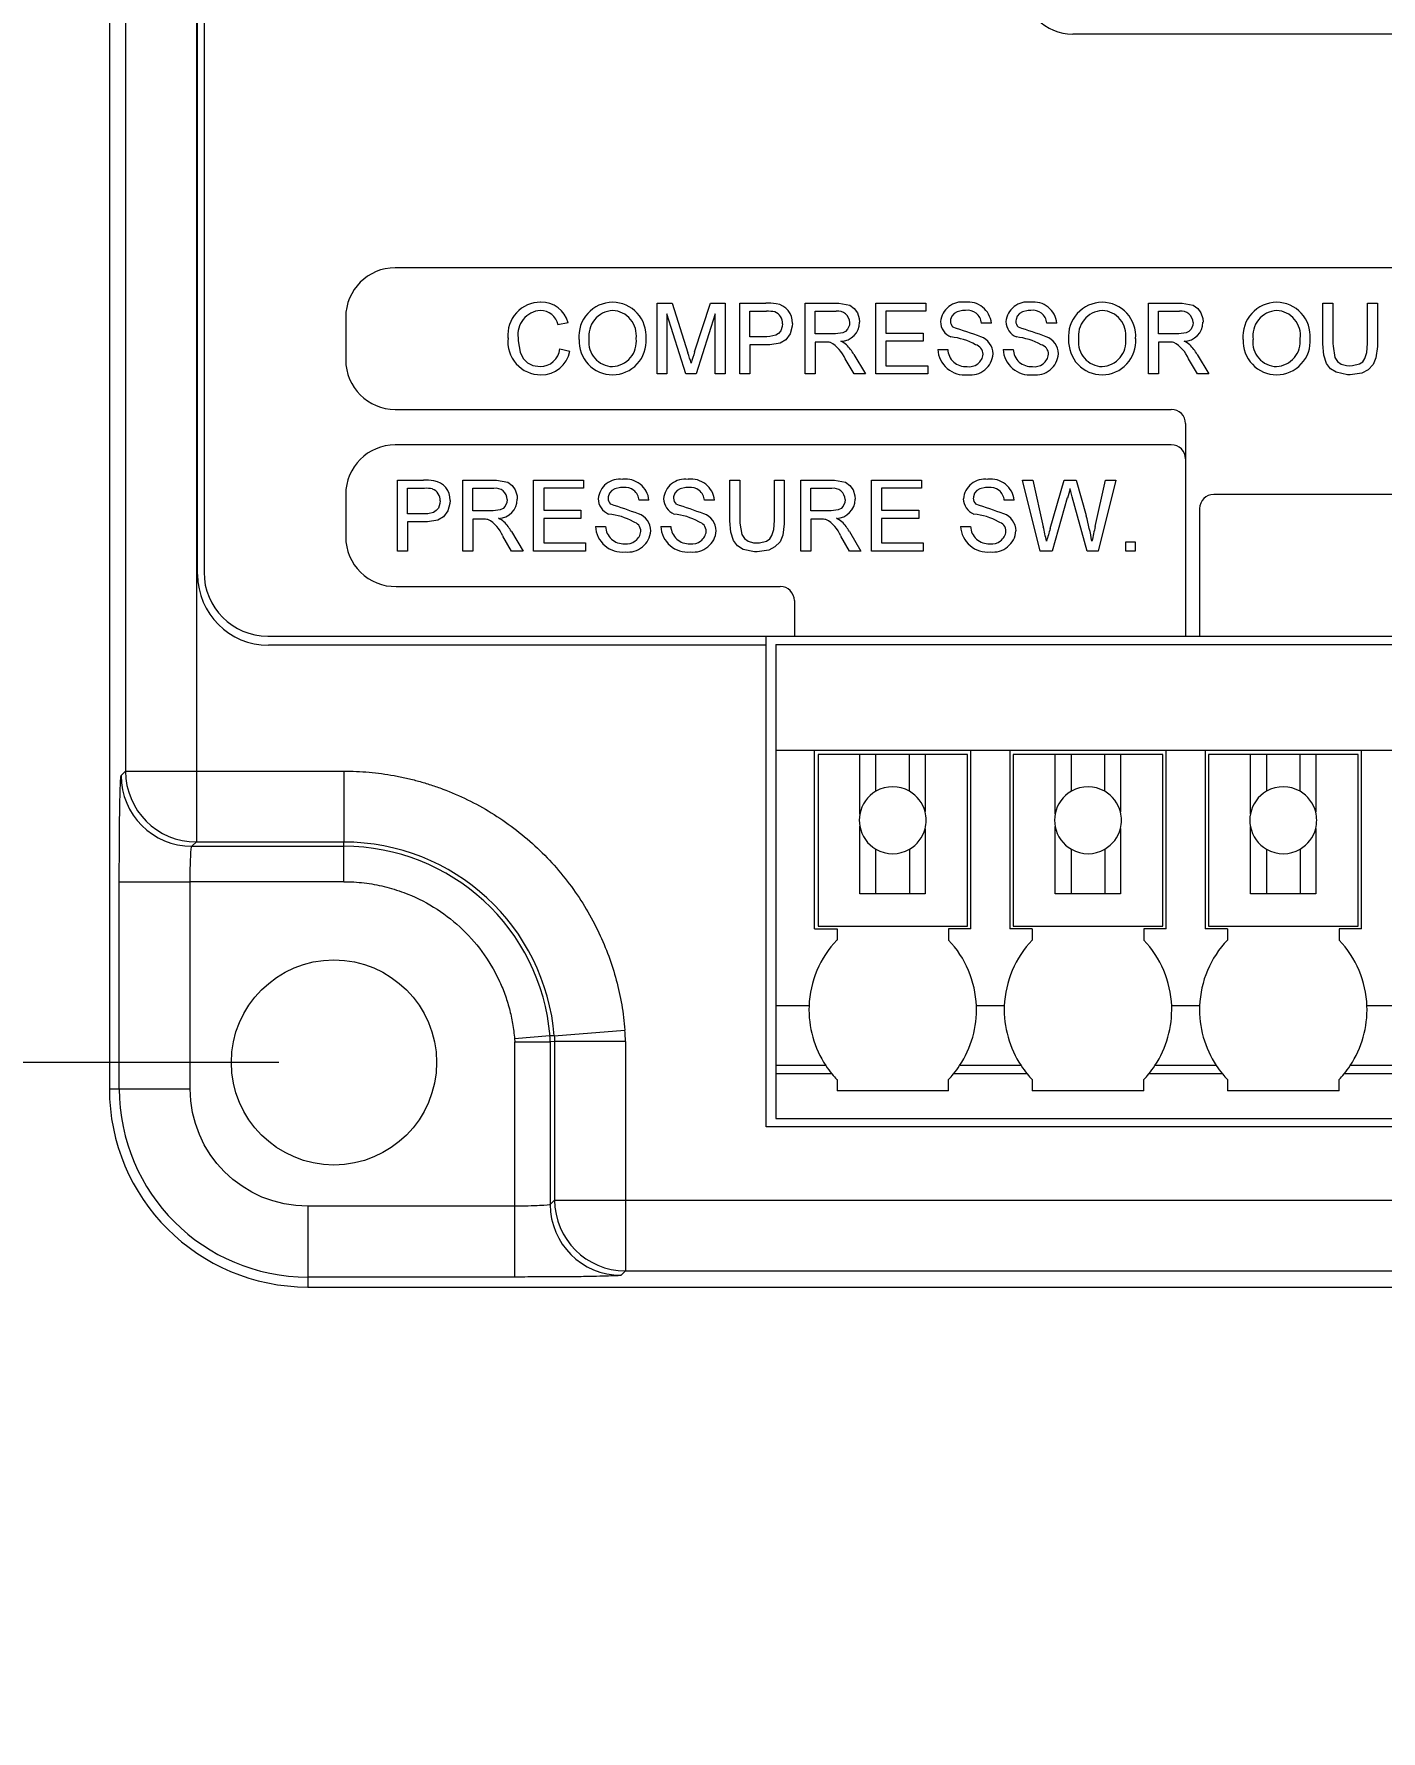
# Model space of a CAD drawing. Header units: inches. Extents: x 0.3 to 10.6, y 0.4 to 8.2.
# Drawn here: x 2.243 to 3.193, y 4.367 to 5.565 of the extents above; entities that cross this region are included whole.
import ezdxf

# ---------------------------------------------------------------- set-up
doc = ezdxf.new("R2010")
doc.units = ezdxf.units.IN
doc.header["$MEASUREMENT"] = 0
doc.layers.add('FORMAT', color=7, linetype='Continuous', lineweight=0)
doc.styles.add('SLDTEXTSTYLE0', font='TXT', dxfattribs={"width": 0.75})
doc.dimstyles.new('SLDDIMSTYLE1', dxfattribs={"dimtxt": 0.25, "dimasz": 0.236, "dimexe": 0, "dimexo": 0.0625, "dimgap": 0.0625, "dimtad": 1, "dimtoh": 1, "dimdec": 3, "dimzin": 12, "dimdsep": 46, "dimtxsty": 'SLDTEXTSTYLE0', "dimblk1": 'CLOSED', "dimblk2": 'CLOSED', "dimsah": 1, "dimcen": 0.09, "dimadec": 0, "dimazin": 0, "dimtfac": 1, "dimtofl": 0, "dimtmove": 0, "dimatfit": 3, "dimldrblk": 'CLOSED', "dimfxl": 0, "dimtolj": 1, "dimtzin": 12, "dimarcsym": 0})

# ---------------------------------------------------------------- blocks, each defined once
blk = doc.blocks.new('_Closed')
at = {"color": 0, "linetype": 'ByBlock', "lineweight": -2}
for p, q in [((-1, 0.166667), (0, 0)), ((-1, 0.166667), (-1, -0.166667)), ((0, 0), (-1, -0.166667)), ((0, 0), (-1, 0))]:
    blk.add_line(p, q, dxfattribs=at)
blk = doc.blocks.new('*D6')
at = {"layer": 'FORMAT'}
for p, q in [((1.6661, 6.7621), (1.6661, 7.2341)), ((2.4155, 6.7621), (1.6271, 6.7621)), ((1.6661, 6.7621), (1.6661, 4.8391)), ((2.4155, 4.8391), (1.6271, 4.8391)), ((1.6661, 4.8391), (1.6661, 4.3671))]:
    blk.add_line(p, q, dxfattribs=at)
for centre, start, end in [((1.4677, 6.1231), 63.4349, 116.5651), ((1.4677, 5.9605), 243.4349, 296.5651)]:
    blk.add_arc(centre, 0.4437, start, end, dxfattribs=at)
at = {"layer": 'FORMAT', "xscale": 0.236, "yscale": 0.236}
for p, rotation in [((1.6661, 6.7621, 1.1878), 270.0000000000004), ((1.6661, 4.8391, 1.1878), 90.0000000000004)]:
    blk.add_blockref('_Closed', p, dxfattribs=dict(at, rotation=rotation))
at = {"layer": 'FORMAT', "insert": (1.3468, 5.6262), "char_height": 0.25, "attachment_point": 1, "rotation": 90, "style": 'SLDTEXTSTYLE0'}
blk.add_mtext('1.923', dxfattribs=at)

msp = doc.modelspace()

# ---------------------------------------------------------------- linework, layer by layer
at = {"color": 7, "linetype": 'Continuous', "lineweight": 15}
for p, q in [((2.296, 6.7806), (2.296, 4.8206)), ((2.3074, 6.5568), (2.3074, 5.0448)), ((2.3574, 6.5568), (2.3574, 5.0448)), ((2.3583, 5.1836), (2.3583, 5.8626)), ((2.3628, 5.8641), (2.3628, 5.1851)), ((3.5058, 5.5651), (2.9758, 5.5651)), ((3.3309, 5.4001), (2.4978, 5.4001)), ((2.6825, 5.3251), (2.6825, 5.3751)), ((2.6825, 5.3751), (2.6931, 5.3751)), ((2.7028, 5.3251), (2.6895, 5.3675)), ((2.6895, 5.3675), (2.6895, 5.3251)), ((2.6931, 5.3751), (2.7043, 5.3401)), ((2.709, 5.3407), (2.7201, 5.3751)), ((2.7235, 5.3675), (2.7102, 5.3251)), ((2.7201, 5.3751), (2.7306, 5.3751)), ((2.7235, 5.3251), (2.7235, 5.3675)), ((2.7306, 5.3751), (2.7306, 5.3251)), ((2.7408, 5.3251), (2.7408, 5.3751)), ((2.7408, 5.3751), (2.7592, 5.3751)), ((2.7479, 5.3694), (2.7598, 5.3694)), ((2.7479, 5.3514), (2.7479, 5.3694)), ((2.787, 5.3251), (2.787, 5.3751)), ((2.787, 5.3751), (2.8087, 5.3751)), ((2.794, 5.3694), (2.8089, 5.3694)), ((2.794, 5.3534), (2.794, 5.3694)), ((2.837, 5.3251), (2.837, 5.3751)), ((2.837, 5.3751), (2.8722, 5.3751)), ((2.8722, 5.3694), (2.844, 5.3694)), ((2.844, 5.3694), (2.844, 5.354)), ((2.8722, 5.3751), (2.8722, 5.3694)), ((3.0293, 5.3251), (3.0293, 5.3751)), ((3.0293, 5.3751), (3.051, 5.3751)), ((3.0363, 5.3694), (3.0512, 5.3694)), ((3.0363, 5.3534), (3.0363, 5.3694)), ((3.1524, 5.3464), (3.1524, 5.3751)), ((3.1524, 5.3751), (3.1594, 5.3751)), ((3.1594, 5.3751), (3.1594, 5.3467)), ((3.1838, 5.3467), (3.1838, 5.3751)), ((3.1838, 5.3751), (3.1908, 5.3751)), ((3.1908, 5.3751), (3.1908, 5.3464)), ((2.4628, 5.3651), (2.4628, 5.3351)), ((2.6197, 5.3613), (2.6126, 5.3597)), ((2.9184, 5.361), (2.9113, 5.361)), ((2.9645, 5.361), (2.9575, 5.361)), ((2.7599, 5.3514), (2.7479, 5.3514)), ((2.7601, 5.3457), (2.7479, 5.3457)), ((2.7479, 5.3457), (2.7479, 5.3251)), ((2.8074, 5.3534), (2.794, 5.3534)), ((2.8013, 5.3476), (2.794, 5.3476)), ((2.794, 5.3476), (2.794, 5.3251)), ((2.844, 5.354), (2.8703, 5.354)), ((2.8703, 5.3482), (2.844, 5.3482)), ((2.844, 5.3482), (2.844, 5.3309)), ((2.8703, 5.354), (2.8703, 5.3482)), ((3.0497, 5.3534), (3.0363, 5.3534)), ((3.0363, 5.3476), (3.0363, 5.3251)), ((3.0436, 5.3476), (3.0363, 5.3476)), ((2.6139, 5.3428), (2.621, 5.3412)), ((2.8215, 5.3251), (2.8152, 5.3357)), ((2.8213, 5.3389), (2.8295, 5.3251)), ((2.8806, 5.3425), (2.8876, 5.3425)), ((2.9267, 5.3425), (2.9338, 5.3425)), ((3.0638, 5.3251), (3.0575, 5.3357)), ((3.0636, 5.3389), (3.0719, 5.3251)), ((2.6895, 5.3251), (2.6825, 5.3251)), ((2.7102, 5.3251), (2.7028, 5.3251)), ((2.7306, 5.3251), (2.7235, 5.3251)), ((2.7479, 5.3251), (2.7408, 5.3251)), ((2.794, 5.3251), (2.787, 5.3251)), ((2.8295, 5.3251), (2.8215, 5.3251)), ((2.8735, 5.3251), (2.837, 5.3251)), ((2.844, 5.3309), (2.8735, 5.3309)), ((2.8735, 5.3309), (2.8735, 5.3251)), ((3.0363, 5.3251), (3.0293, 5.3251)), ((3.0719, 5.3251), (3.0638, 5.3251)), ((2.4978, 5.3001), (3.0454, 5.3001)), ((3.0554, 5.2901), (3.0554, 5.1401)), ((3.0454, 5.2751), (2.4978, 5.2751)), ((2.4993, 5.2001), (2.4993, 5.2501)), ((2.4993, 5.2501), (2.5176, 5.2501)), ((2.5454, 5.2001), (2.5454, 5.2501)), ((2.5454, 5.2501), (2.5671, 5.2501)), ((2.5954, 5.2001), (2.5954, 5.2501)), ((2.5954, 5.2501), (2.6307, 5.2501)), ((2.6307, 5.2501), (2.6307, 5.2444)), ((2.7339, 5.2214), (2.7339, 5.2501)), ((2.7339, 5.2501), (2.7409, 5.2501)), ((2.7409, 5.2501), (2.7409, 5.2217)), ((2.7653, 5.2217), (2.7653, 5.2501)), ((2.7653, 5.2501), (2.7723, 5.2501)), ((2.7723, 5.2501), (2.7723, 5.2214)), ((2.7839, 5.2001), (2.7839, 5.2501)), ((2.7839, 5.2501), (2.8056, 5.2501)), ((2.8339, 5.2001), (2.8339, 5.2501)), ((2.8339, 5.2501), (2.8691, 5.2501)), ((2.8691, 5.2501), (2.8691, 5.2444)), ((2.9529, 5.2001), (2.9403, 5.2501)), ((2.9403, 5.2501), (2.9476, 5.2501)), ((2.9476, 5.2501), (2.955, 5.2173)), ((2.9598, 5.216), (2.9697, 5.2501)), ((2.9697, 5.2501), (2.9782, 5.2501)), ((2.9782, 5.2501), (2.9853, 5.2251)), ((2.9916, 5.2175), (2.999, 5.2501)), ((3.0063, 5.2501), (2.9937, 5.2001)), ((2.999, 5.2501), (3.0063, 5.2501)), ((2.4628, 5.2401), (2.4628, 5.2101)), ((2.5063, 5.2444), (2.5182, 5.2444)), ((2.5063, 5.2264), (2.5063, 5.2444)), ((2.5525, 5.2444), (2.5674, 5.2444)), ((2.5525, 5.2284), (2.5525, 5.2444)), ((2.6025, 5.2444), (2.6025, 5.229)), ((2.6307, 5.2444), (2.6025, 5.2444)), ((2.6768, 5.236), (2.6698, 5.236)), ((2.723, 5.236), (2.7159, 5.236)), ((2.7909, 5.2444), (2.8058, 5.2444)), ((2.7909, 5.2284), (2.7909, 5.2444)), ((2.8691, 5.2444), (2.8409, 5.2444)), ((2.8409, 5.2444), (2.8409, 5.229)), ((2.9345, 5.236), (2.9275, 5.236)), ((2.972, 5.2376), (2.9612, 5.2001)), ((2.986, 5.2001), (2.9755, 5.2384)), ((3.2034, 5.2401), (3.0754, 5.2401)), ((2.5184, 5.2264), (2.5063, 5.2264)), ((2.5659, 5.2284), (2.5525, 5.2284)), ((2.6025, 5.229), (2.6287, 5.229)), ((2.6287, 5.229), (2.6287, 5.2232)), ((2.8043, 5.2284), (2.7909, 5.2284)), ((2.8409, 5.229), (2.8672, 5.229)), ((2.8672, 5.229), (2.8672, 5.2232)), ((3.0654, 5.2301), (3.0654, 5.1401)), ((2.5186, 5.2207), (2.5063, 5.2207)), ((2.5063, 5.2207), (2.5063, 5.2001)), ((2.5597, 5.2226), (2.5525, 5.2226)), ((2.5525, 5.2226), (2.5525, 5.2001)), ((2.5798, 5.2139), (2.588, 5.2001)), ((2.6287, 5.2232), (2.6025, 5.2232)), ((2.6025, 5.2232), (2.6025, 5.2059)), ((2.639, 5.2175), (2.6461, 5.2175)), ((2.6852, 5.2175), (2.6922, 5.2175)), ((2.7981, 5.2226), (2.7909, 5.2226)), ((2.7909, 5.2226), (2.7909, 5.2001)), ((2.8182, 5.2139), (2.8264, 5.2001)), ((2.8672, 5.2232), (2.8409, 5.2232)), ((2.8409, 5.2232), (2.8409, 5.2059)), ((2.8967, 5.2175), (2.9037, 5.2175)), ((2.5063, 5.2001), (2.4993, 5.2001)), ((2.5525, 5.2001), (2.5454, 5.2001)), ((2.5799, 5.2001), (2.5737, 5.2107)), ((2.588, 5.2001), (2.5799, 5.2001)), ((2.632, 5.2001), (2.5954, 5.2001)), ((2.6025, 5.2059), (2.632, 5.2059)), ((2.632, 5.2059), (2.632, 5.2001)), ((2.7909, 5.2001), (2.7839, 5.2001)), ((2.8183, 5.2001), (2.8121, 5.2107)), ((2.8264, 5.2001), (2.8183, 5.2001)), ((2.8704, 5.2001), (2.8339, 5.2001)), ((2.8409, 5.2059), (2.8704, 5.2059)), ((2.8704, 5.2059), (2.8704, 5.2001)), ((2.9612, 5.2001), (2.9529, 5.2001)), ((2.9937, 5.2001), (2.986, 5.2001)), ((3.0134, 5.2001), (3.0134, 5.2066)), ((3.0134, 5.2066), (3.0198, 5.2066)), ((3.0198, 5.2001), (3.0134, 5.2001)), ((3.0198, 5.2066), (3.0198, 5.2001)), ((2.4984, 5.1751), (2.7694, 5.1751)), ((2.7794, 5.1651), (2.7794, 5.1401)), ((2.4078, 5.1401), (2.7794, 5.1401)), ((2.7595, 5.1336), (2.7595, 5.1401)), ((2.7794, 5.1401), (3.0554, 5.1401)), ((3.0554, 5.1401), (3.0654, 5.1401)), ((3.0654, 5.1401), (3.2034, 5.1401)), ((2.7595, 5.1336), (2.4083, 5.1336)), ((2.7595, 4.7936), (2.7595, 5.1336)), ((2.7662, 5.1342), (3.3449, 5.1342)), ((2.7662, 5.1342), (2.7662, 5.0594)), ((2.7662, 5.0594), (2.7662, 4.879)), ((2.7937, 5.0594), (2.7662, 5.0594)), ((2.7937, 4.9334), (2.7937, 5.0594)), ((2.9039, 5.0594), (2.7937, 5.0594)), ((2.7961, 5.0566), (2.7961, 4.9353)), ((2.8256, 5.0566), (2.7961, 5.0566)), ((2.8256, 5.0144), (2.8256, 5.0566)), ((2.837, 5.0566), (2.8256, 5.0566)), ((2.837, 5.0306), (2.837, 5.0566)), ((2.8606, 5.0566), (2.837, 5.0566)), ((2.8606, 5.0306), (2.8606, 5.0566)), ((2.8717, 5.0566), (2.8606, 5.0566)), ((2.8717, 5.0566), (2.8717, 5.0162)), ((2.9016, 5.0566), (2.8717, 5.0566)), ((2.9016, 4.9353), (2.9016, 5.0566)), ((2.9315, 5.0594), (2.9039, 5.0594)), ((2.9039, 4.9334), (2.9039, 5.0594)), ((2.9315, 5.0594), (2.9315, 4.9334)), ((3.0417, 5.0594), (2.9315, 5.0594)), ((2.9339, 5.0566), (2.9339, 4.9353)), ((2.9635, 5.0566), (2.9339, 5.0566)), ((2.9635, 5.0147), (2.9635, 5.0566)), ((2.9749, 5.0566), (2.9635, 5.0566)), ((2.9749, 5.0306), (2.9749, 5.0566)), ((2.9985, 5.0566), (2.9749, 5.0566)), ((2.9985, 5.0306), (2.9985, 5.0566)), ((3.0095, 5.0566), (2.9985, 5.0566)), ((3.0095, 5.0566), (3.0095, 5.016)), ((3.0394, 5.0566), (3.0095, 5.0566)), ((3.0394, 4.9353), (3.0394, 5.0566)), ((3.0693, 5.0594), (3.0417, 5.0594)), ((3.0417, 4.9334), (3.0417, 5.0594)), ((3.0693, 5.0594), (3.0693, 4.9334)), ((3.1795, 5.0594), (3.0693, 5.0594)), ((3.0717, 5.0566), (3.0717, 4.9353)), ((3.1012, 5.0566), (3.0717, 5.0566)), ((3.1012, 5.0147), (3.1012, 5.0566)), ((3.1127, 5.0566), (3.1012, 5.0566)), ((3.1127, 5.0306), (3.1127, 5.0566)), ((3.1363, 5.0566), (3.1127, 5.0566)), ((3.1363, 5.0306), (3.1363, 5.0566)), ((3.1473, 5.0566), (3.1363, 5.0566)), ((3.1473, 5.0566), (3.1473, 5.016)), ((3.1772, 5.0566), (3.1473, 5.0566)), ((3.1772, 4.9353), (3.1772, 5.0566)), ((3.2071, 5.0594), (3.1795, 5.0594)), ((3.1795, 4.9334), (3.1795, 5.0594)), ((2.3043, 5.0417), (2.3074, 5.0448)), ((2.3074, 5.0448), (2.3574, 5.0448)), ((2.3574, 5.0448), (2.4614, 5.0448)), ((2.3574, 5.0448), (2.3574, 4.9948)), ((2.4614, 5.0448), (2.4614, 4.9948)), ((2.8256, 4.9582), (2.8256, 5.0058)), ((2.8717, 5.0041), (2.8717, 4.9582)), ((2.9635, 4.9582), (2.9635, 5.0056)), ((3.0095, 5.0043), (3.0095, 4.9582)), ((3.1012, 4.9582), (3.1012, 5.0056)), ((3.1473, 5.0043), (3.1473, 4.9582)), ((2.3574, 4.9948), (2.3543, 4.9917)), ((2.3543, 4.9917), (2.4614, 4.9917)), ((2.3574, 4.9948), (2.4614, 4.9948)), ((2.4614, 4.9917), (2.4614, 4.9948)), ((2.4614, 4.9667), (2.4614, 4.9917)), ((2.837, 4.9582), (2.837, 4.9897)), ((2.8606, 4.9897), (2.8606, 4.9582)), ((2.9749, 4.9582), (2.9749, 4.9897)), ((2.9985, 4.9897), (2.9985, 4.9582)), ((3.1127, 4.9582), (3.1127, 4.9897)), ((3.1363, 4.9897), (3.1363, 4.9582)), ((2.303, 4.8206), (2.303, 4.9667)), ((2.303, 4.9667), (2.353, 4.9667)), ((2.4614, 4.9667), (2.353, 4.9667)), ((2.353, 4.8206), (2.353, 4.9667)), ((2.8717, 4.9582), (2.8256, 4.9582)), ((3.0095, 4.9582), (2.9635, 4.9582)), ((3.1473, 4.9582), (3.1012, 4.9582)), ((2.7937, 4.9334), (2.8095, 4.9334)), ((2.7961, 4.9353), (2.9016, 4.9353)), ((2.8095, 4.9334), (2.8095, 4.9255)), ((2.9039, 4.9334), (2.8882, 4.9334)), ((2.8882, 4.9334), (2.8882, 4.9255)), ((2.9473, 4.9334), (2.9315, 4.9334)), ((2.9339, 4.9353), (3.0394, 4.9353)), ((2.9473, 4.9334), (2.9473, 4.9255)), ((3.026, 4.9334), (3.026, 4.9255)), ((3.0417, 4.9334), (3.026, 4.9334)), ((3.0851, 4.9334), (3.0693, 4.9334)), ((3.0717, 4.9353), (3.1772, 4.9353)), ((3.0851, 4.9334), (3.0851, 4.9255)), ((3.1638, 4.9334), (3.1638, 4.9255)), ((3.1795, 4.9334), (3.1638, 4.9334)), ((2.7898, 4.879), (2.7662, 4.879)), ((2.7662, 4.879), (2.7662, 4.8369)), ((2.9276, 4.879), (2.9078, 4.879)), ((3.0654, 4.879), (3.0456, 4.879)), ((3.2032, 4.879), (3.1834, 4.879)), ((2.6069, 4.8578), (2.582, 4.8557)), ((2.582, 4.8557), (2.5821, 4.8536)), ((2.5821, 4.8536), (2.6071, 4.8536)), ((2.5821, 4.7376), (2.5821, 4.8536)), ((2.6102, 4.8538), (2.6071, 4.8536)), ((2.6071, 4.8536), (2.6071, 4.7389)), ((2.61, 4.8579), (2.6598, 4.862)), ((2.6102, 4.8538), (2.6102, 4.742)), ((2.6602, 4.8538), (2.6102, 4.8538)), ((2.6602, 4.8538), (2.6602, 4.742)), ((2.8016, 4.8369), (2.7662, 4.8369)), ((2.7662, 4.8369), (2.7662, 4.831)), ((2.806, 4.831), (2.7662, 4.831)), ((2.7662, 4.831), (2.7662, 4.7995)), ((2.9438, 4.831), (2.8917, 4.831)), ((2.9394, 4.8369), (2.896, 4.8369)), ((3.0816, 4.831), (3.0295, 4.831)), ((3.0772, 4.8369), (3.0338, 4.8369)), ((3.2194, 4.831), (3.1673, 4.831)), ((3.215, 4.8369), (3.1716, 4.8369)), ((2.296, 4.8206), (2.303, 4.8206)), ((2.303, 4.8206), (2.353, 4.8206)), ((2.8095, 4.8271), (2.8095, 4.8192)), ((2.8882, 4.8192), (2.8095, 4.8192)), ((2.8882, 4.8192), (2.8882, 4.8271)), ((2.9473, 4.8271), (2.9473, 4.8192)), ((3.026, 4.8192), (2.9473, 4.8192)), ((3.026, 4.8192), (3.026, 4.8271)), ((3.0851, 4.8271), (3.0851, 4.8192)), ((3.1638, 4.8192), (3.0851, 4.8192)), ((3.1638, 4.8192), (3.1638, 4.8271)), ((3.3525, 4.7936), (2.7595, 4.7936)), ((2.7662, 4.7995), (3.3449, 4.7995)), ((2.5821, 4.7376), (2.436, 4.7376)), ((2.436, 4.7376), (2.436, 4.6876)), ((2.5821, 4.6876), (2.5821, 4.7376)), ((2.6071, 4.7389), (2.6102, 4.742)), ((2.6102, 4.742), (2.6602, 4.742)), ((2.6602, 4.742), (3.3997, 4.742)), ((2.6602, 4.742), (2.6602, 4.692)), ((2.436, 4.6876), (2.436, 4.6806)), ((2.5821, 4.6876), (2.436, 4.6876)), ((2.6602, 4.692), (2.6571, 4.6889)), ((2.6602, 4.692), (3.4097, 4.692)), ((2.436, 4.6806), (3.411, 4.6806))]:
    msp.add_line(p, q, dxfattribs=at)
at = {"color": 7, "linetype": 'Continuous', "lineweight": 15, "flags": 128}
for points in [[(2.8087, 5.3751), (2.8107, 5.3751), (2.8186, 5.3737), (2.8217, 5.3714), (2.8239, 5.3683), (2.8252, 5.3642), (2.8254, 5.3617)], [(2.9001, 5.37), (2.8981, 5.3699), (2.8942, 5.3691), (2.8921, 5.3678), (2.8904, 5.3659), (2.8896, 5.3635), (2.8895, 5.3626)], [(2.9463, 5.37), (2.9443, 5.3699), (2.9404, 5.3691), (2.9382, 5.3678), (2.9366, 5.3659), (2.9358, 5.3635), (2.9357, 5.3626)], [(3.051, 5.3751), (3.053, 5.3751), (3.0609, 5.3737), (3.0641, 5.3714), (3.0662, 5.3683), (3.0676, 5.3642), (3.0678, 5.3617)], [(2.771, 5.3606), (2.7708, 5.3586), (2.7698, 5.3555), (2.7683, 5.3537), (2.7662, 5.3524), (2.7622, 5.3515), (2.7599, 5.3514)], [(2.778, 5.3608), (2.7779, 5.3588), (2.7765, 5.3535), (2.7733, 5.3492), (2.7693, 5.3469), (2.7621, 5.3457), (2.7601, 5.3457)], [(2.8184, 5.3615), (2.8182, 5.3595), (2.817, 5.3568), (2.8155, 5.3551), (2.8135, 5.3541), (2.8084, 5.3534), (2.8074, 5.3534)], [(3.0607, 5.3615), (3.0605, 5.3595), (3.0593, 5.3568), (3.0578, 5.3551), (3.0558, 5.3541), (3.0507, 5.3534), (3.0497, 5.3534)], [(2.5844, 5.3505), (2.5845, 5.3485), (2.5858, 5.3406), (2.5881, 5.336), (2.5911, 5.333), (2.5949, 5.3311), (2.5999, 5.3303)], [(3.1717, 5.3245), (3.1697, 5.3246), (3.1618, 5.3263), (3.1578, 5.3288), (3.1549, 5.3326), (3.153, 5.3384), (3.1524, 5.3464)], [(3.1594, 5.3467), (3.1595, 5.3447), (3.1608, 5.3367), (3.1626, 5.334), (3.1653, 5.3321), (3.1691, 5.331), (3.1712, 5.3309)], [(3.1712, 5.3309), (3.1732, 5.331), (3.1783, 5.3322), (3.1805, 5.3338), (3.182, 5.336), (3.1833, 5.3403), (3.1838, 5.3467)], [(3.1908, 5.3464), (3.1908, 5.3444), (3.1898, 5.3364), (3.1878, 5.3317), (3.1842, 5.328), (3.1798, 5.3257), (3.1717, 5.3245)], [(2.5671, 5.2501), (2.5691, 5.2501), (2.5771, 5.2487), (2.5802, 5.2464), (2.5823, 5.2433), (2.5837, 5.2392), (2.5839, 5.2367)], [(2.8056, 5.2501), (2.8076, 5.2501), (2.8155, 5.2487), (2.8186, 5.2464), (2.8208, 5.2433), (2.8221, 5.2392), (2.8223, 5.2367)], [(2.5294, 5.2356), (2.5292, 5.2336), (2.5282, 5.2305), (2.5267, 5.2287), (2.5247, 5.2274), (2.5207, 5.2265), (2.5184, 5.2264)], [(2.5364, 5.2358), (2.5363, 5.2338), (2.5349, 5.2285), (2.5317, 5.2242), (2.5277, 5.2219), (2.5205, 5.2207), (2.5186, 5.2207)], [(2.5768, 5.2365), (2.5766, 5.2345), (2.5754, 5.2318), (2.5739, 5.2301), (2.5719, 5.2291), (2.5669, 5.2284), (2.5659, 5.2284)], [(2.6586, 5.245), (2.6566, 5.2449), (2.6526, 5.2441), (2.6505, 5.2428), (2.6489, 5.2409), (2.648, 5.2385), (2.648, 5.2376)], [(2.7047, 5.245), (2.7027, 5.2449), (2.6988, 5.2441), (2.6966, 5.2428), (2.695, 5.2409), (2.6942, 5.2385), (2.6941, 5.2376)], [(2.8153, 5.2365), (2.8151, 5.2345), (2.8139, 5.2318), (2.8124, 5.2301), (2.8104, 5.2291), (2.8053, 5.2284), (2.8043, 5.2284)], [(2.9163, 5.245), (2.9143, 5.2449), (2.9103, 5.2441), (2.9082, 5.2428), (2.9066, 5.2409), (2.9057, 5.2385), (2.9057, 5.2376)], [(2.9755, 5.2384), (2.975, 5.2403), (2.9745, 5.2422), (2.9739, 5.2441)], [(2.7532, 5.1995), (2.7512, 5.1996), (2.7433, 5.2013), (2.7393, 5.2038), (2.7364, 5.2076), (2.7345, 5.2134), (2.7339, 5.2214)], [(2.7409, 5.2217), (2.741, 5.2197), (2.7423, 5.2117), (2.7441, 5.209), (2.7468, 5.2071), (2.7506, 5.206), (2.7527, 5.2059)], [(2.7527, 5.2059), (2.7547, 5.206), (2.7598, 5.2072), (2.762, 5.2088), (2.7635, 5.211), (2.7648, 5.2153), (2.7653, 5.2217)], [(2.7723, 5.2214), (2.7723, 5.2194), (2.7713, 5.2114), (2.7693, 5.2067), (2.7657, 5.203), (2.7613, 5.2007), (2.7532, 5.1995)]]:
    msp.add_lwpolyline(points, dxfattribs=at)
at = {"color": 7, "linetype": 'Continuous', "lineweight": 15}
msp.add_circle((2.4545, 4.8391), 0.0724, dxfattribs=at)
for centre, radius, start, end in [((2.9758, 5.6001), 0.035, 180, 270), ((2.4978, 5.3651), 0.035, 90, 180), ((2.6003, 5.3527), 0.0231, 89.8348, 185.4598), ((2.6012, 5.3531), 0.0169, 93.7134, 188.723), ((2.6001, 5.3572), 0.0128, 11.4948, 89.9264), ((2.601, 5.3565), 0.0193, 14.2705, 91.6854), ((2.6516, 5.3515), 0.0243, 91.1985, 184.6441), ((2.6524, 5.3519), 0.0181, 93.8803, 187.9697), ((2.651, 5.3519), 0.0238, 355.4876, 89.7994), ((2.6502, 5.3523), 0.0177, 352.7732, 86.8777), ((2.7598, 5.3262), 0.049, 82.0191, 90.7125), ((2.7606, 5.3421), 0.0273, 79.5453, 91.703), ((2.7627, 5.3611), 0.00832, 356.0482, 69.4431), ((2.7646, 5.3614), 0.0134, 357.1993, 81.4963), ((2.8102, 5.3612), 0.00824, 2.0301, 98.4783), ((2.8977, 5.3607), 0.0152, 81.7398, 174.7933), ((2.9019, 5.3593), 0.0166, 5.9474, 97.0659), ((2.9016, 5.3603), 0.00981, 4.2618, 98.3687), ((2.9438, 5.3607), 0.0152, 81.7398, 174.7933), ((2.9481, 5.3593), 0.0166, 5.9474, 97.0659), ((2.9477, 5.3603), 0.00981, 4.2618, 98.3687), ((2.9971, 5.3515), 0.0243, 91.1985, 184.6441), ((2.9979, 5.3519), 0.0181, 93.8803, 187.9697), ((2.9965, 5.3519), 0.0238, 355.4876, 89.7994), ((2.9957, 5.3523), 0.0177, 352.7732, 86.8777), ((3.0525, 5.3612), 0.00824, 2.0301, 98.4783), ((3.1202, 5.3515), 0.0243, 91.1985, 184.6441), ((3.121, 5.3519), 0.0181, 93.8803, 187.9697), ((3.1196, 5.3519), 0.0238, 355.4876, 89.7994), ((3.1188, 5.3523), 0.0177, 352.7732, 86.8777), ((2.8119, 5.3617), 0.0135, 271.0346, 359.7391), ((2.8946, 5.3624), 0.0121, 181.6593, 247.0099), ((2.8955, 5.3624), 0.00594, 178.4495, 225.7346), ((2.5103, 4.2097), 1.21, 70.6626, 71.6464), ((2.9408, 5.3624), 0.0121, 181.6593, 247.0099), ((2.9416, 5.3624), 0.00594, 178.4495, 225.7346), ((2.5565, 4.2097), 1.21, 70.6626, 71.6464), ((3.0542, 5.3617), 0.0135, 271.0346, 359.7391), ((2.6006, 5.3479), 0.0234, 173.4791, 269.9247), ((2.6513, 5.3484), 0.0239, 177.458, 269.573), ((2.6516, 5.3476), 0.0173, 173.8553, 268.1674), ((2.6501, 5.3481), 0.0178, 273.2134, 6.6257), ((2.6508, 5.3486), 0.0241, 270.7495, 3.5341), ((2.8018, 5.3291), 0.0185, 80.8064, 91.6092), ((2.7932, 5.3264), 0.024, 22.9209, 61.1242), ((2.8057, 5.3337), 0.0159, 49.2903, 65.9586), ((2.7961, 5.3248), 0.0289, 29.1704, 46.2756), ((2.8853, 5.3068), 0.0447, 60.5611, 84.1577), ((2.9055, 5.3389), 0.0071, 1.0376, 75.5317), ((2.9065, 5.3391), 0.0131, 1.166, 70.1515), ((2.9315, 5.3068), 0.0447, 60.5611, 84.1577), ((2.9517, 5.3389), 0.0071, 1.0376, 75.5317), ((2.9527, 5.3391), 0.0131, 1.166, 70.1515), ((2.9968, 5.3484), 0.0239, 177.458, 269.573), ((2.9971, 5.3476), 0.0173, 173.8553, 268.1674), ((2.9956, 5.3481), 0.0178, 273.2134, 6.6257), ((2.9963, 5.3486), 0.0241, 270.7495, 3.5341), ((3.0441, 5.3291), 0.0185, 80.8064, 91.6092), ((3.0355, 5.3264), 0.024, 22.9209, 61.1242), ((3.048, 5.3337), 0.0159, 49.2903, 65.9586), ((3.0384, 5.3248), 0.0289, 29.1704, 46.2756), ((3.1199, 5.3484), 0.0239, 177.458, 269.573), ((3.1202, 5.3476), 0.0173, 173.8553, 268.1674), ((3.1186, 5.3481), 0.0178, 273.2134, 6.6257), ((3.1194, 5.3486), 0.0241, 270.7495, 3.5341), ((2.4978, 5.3351), 0.035, 180, 270), ((2.5999, 5.3444), 0.0141, 270.0854, 353.4352), ((2.6008, 5.3451), 0.0206, 269.366, 349.0289), ((2.2243, 5.1887), 0.5033, 16.6271, 17.5014), ((3.0729, 5.2239), 0.3822, 162.2081, 163.4544), ((2.8996, 5.3434), 0.019, 182.8852, 275.9212), ((2.9004, 5.3431), 0.0128, 182.729, 273.5024), ((2.9027, 5.3402), 0.01, 261.5402, 353.222), ((2.9035, 5.3406), 0.0162, 263.0089, 355.4803), ((2.9457, 5.3434), 0.019, 182.8852, 275.9212), ((2.9466, 5.3431), 0.0128, 182.729, 273.5024), ((2.9488, 5.3402), 0.01, 261.5402, 353.222), ((2.9496, 5.3406), 0.0162, 263.0089, 355.4803), ((3.0454, 5.2901), 0.01, 0, 90), ((2.4978, 5.2401), 0.035, 90, 180), ((3.0454, 5.2651), 0.01, 0, 90), ((2.5182, 5.2012), 0.049, 82.0191, 90.7125), ((2.5231, 5.2364), 0.0134, 357.1993, 81.4963), ((2.6561, 5.2357), 0.0152, 81.7398, 174.7933), ((2.6603, 5.2343), 0.0166, 5.9474, 97.0659), ((2.7022, 5.2357), 0.0152, 81.7398, 174.7933), ((2.7065, 5.2343), 0.0166, 5.9474, 97.0659), ((2.9138, 5.2357), 0.0152, 81.7398, 174.7933), ((2.918, 5.2343), 0.0166, 5.9474, 97.0659), ((2.5191, 5.2171), 0.0273, 79.5453, 91.703), ((2.5211, 5.2361), 0.00832, 356.0482, 69.4431), ((2.5686, 5.2362), 0.00824, 2.0301, 98.4783), ((2.5704, 5.2367), 0.0135, 271.0346, 359.7391), ((2.653, 5.2374), 0.0121, 181.6593, 247.0099), ((2.6539, 5.2374), 0.00594, 178.4495, 225.7346), ((2.66, 5.2353), 0.00981, 4.2618, 98.3687), ((2.6992, 5.2374), 0.0121, 181.6593, 247.0099), ((2.7001, 5.2374), 0.00594, 178.4495, 225.7346), ((2.7061, 5.2353), 0.00981, 4.2618, 98.3687), ((2.807, 5.2362), 0.00824, 2.0301, 98.4783), ((2.8088, 5.2367), 0.0135, 271.0346, 359.7391), ((2.9107, 5.2374), 0.0121, 181.6593, 247.0099), ((2.9116, 5.2374), 0.00594, 178.4495, 225.7346), ((2.9177, 5.2353), 0.00981, 4.2618, 98.3687), ((5.8123, 4.4203), 2.9555, 163.8151, 163.9473), ((3.0754, 5.2301), 0.01, 90, 180), ((2.6438, 5.1818), 0.0447, 60.5611, 84.1577), ((2.2688, 4.0847), 1.21, 70.6626, 71.6464), ((2.665, 5.2141), 0.0131, 1.166, 70.1515), ((2.6899, 5.1818), 0.0447, 60.5611, 84.1577), ((2.3149, 4.0847), 1.21, 70.6626, 71.6464), ((2.7111, 5.2141), 0.0131, 1.166, 70.1515), ((2.9015, 5.1818), 0.0447, 60.5611, 84.1577), ((2.5265, 4.0847), 1.21, 70.6626, 71.6464), ((2.9227, 5.2141), 0.0131, 1.166, 70.1515), ((2.7331, 5.1598), 0.2606, 10.4621, 14.5075), ((2.5602, 5.2041), 0.0185, 80.8064, 91.6092), ((2.5516, 5.2014), 0.024, 22.9209, 61.1242), ((2.5641, 5.2087), 0.0159, 49.2903, 65.9586), ((2.5545, 5.1998), 0.0289, 29.1704, 46.2756), ((2.658, 5.2184), 0.019, 182.8852, 275.9212), ((2.6589, 5.2181), 0.0128, 182.729, 273.5024), ((2.6611, 5.2152), 0.01, 261.5402, 353.222), ((2.6619, 5.2156), 0.0162, 263.0089, 355.4803), ((2.664, 5.2139), 0.0071, 1.0376, 75.5317), ((2.7041, 5.2184), 0.019, 182.8852, 275.9212), ((2.705, 5.2181), 0.0128, 182.729, 273.5024), ((2.7073, 5.2152), 0.01, 261.5402, 353.222), ((2.7081, 5.2156), 0.0162, 263.0089, 355.4803), ((2.7101, 5.2139), 0.0071, 1.0376, 75.5317), ((2.7987, 5.2041), 0.0185, 80.8064, 91.6092), ((2.7901, 5.2014), 0.024, 22.9209, 61.1242), ((2.8026, 5.2087), 0.0159, 49.2903, 65.9586), ((2.793, 5.1998), 0.0289, 29.1704, 46.2756), ((2.9157, 5.2184), 0.019, 182.8852, 275.9212), ((2.9165, 5.2181), 0.0128, 182.729, 273.5024), ((2.9188, 5.2152), 0.01, 261.5402, 353.222), ((2.9196, 5.2156), 0.0162, 263.0089, 355.4803), ((2.9216, 5.2139), 0.0071, 1.0376, 75.5317), ((-0.3568, 4.4651), 3.3962, 12.6211, 12.7963), ((7.1705, 3.9912), 4.3851, 163.7811, 163.902), ((8.4642, 3.9794), 5.6108, 167.2524, 167.3604), ((2.4978, 5.2101), 0.035, 180, 270.9512), ((2.4083, 5.1836), 0.05, 180, 270), ((2.4078, 5.1851), 0.045, 180, 270), ((2.7694, 5.1651), 0.01, 360, 90), ((2.3574, 5.0448), 0.05, 180.0204, 269.9796), ((2.3543, 5.0417), 0.05, 180.0204, 269.9796), ((2.8488, 5.0101), 0.0236, 60, 120), ((2.9866, 5.0101), 0.0236, 59.8543, 119.8546), ((3.1244, 5.0101), 0.0236, 59.8543, 119.8546), ((2.8488, 5.0101), 0.0236, 120, 169.5247), ((2.8488, 5.0101), 0.0236, 14.8351, 60), ((2.9866, 5.0101), 0.0236, 119.8546, 168.8527), ((2.9866, 5.0101), 0.0236, 14.3345, 59.8543), ((3.1244, 5.0101), 0.0236, 119.8546, 168.8527), ((3.1244, 5.0101), 0.0236, 14.3345, 59.8543), ((2.8488, 5.0101), 0.0236, 169.5247, 190.4753), ((2.8488, 5.0101), 0.0236, 345.1649, 14.8351), ((2.9866, 5.0101), 0.0236, 168.8527, 191.1473), ((2.9866, 5.0101), 0.0236, 345.6655, 14.3345), ((3.1244, 5.0101), 0.0236, 168.8527, 191.1473), ((3.1244, 5.0101), 0.0236, 345.6655, 14.3345), ((2.8488, 5.0101), 0.0236, 190.4753, 240), ((2.8488, 5.0101), 0.0236, 300, 345.1649), ((2.9866, 5.0101), 0.0236, 191.1473, 240.1454), ((2.9866, 5.0101), 0.0236, 300.1457, 345.6655), ((3.1244, 5.0101), 0.0236, 191.1473, 240.1454), ((3.1244, 5.0101), 0.0236, 300.1457, 345.6655), ((2.4614, 4.8456), 0.1491, 4.7021, 90), ((2.4614, 4.8456), 0.1461, 4.7769, 90), ((2.8488, 5.0101), 0.0236, 240, 300), ((2.9866, 5.0101), 0.0236, 240.1454, 300.1457), ((3.1244, 5.0101), 0.0236, 240.1454, 300.1457), ((2.8611, 4.8763), 0.0714, 136.3972, 177.8264), ((2.8365, 4.8763), 0.0714, 2.1736, 43.6028), ((2.9989, 4.8763), 0.0714, 136.3972, 177.8264), ((2.9743, 4.8763), 0.0714, 2.1736, 43.6028), ((3.1367, 4.8763), 0.0714, 136.3972, 177.8264), ((3.1121, 4.8763), 0.0714, 2.1736, 43.6028), ((2.8611, 4.8763), 0.0714, 177.8262, 213.4994), ((2.8365, 4.8763), 0.0714, 326.5007, 2.1737), ((2.9989, 4.8763), 0.0714, 177.8262, 213.4994), ((2.9743, 4.8763), 0.0714, 326.5007, 2.1737), ((3.1367, 4.8763), 0.0714, 177.8262, 213.4994), ((3.1121, 4.8763), 0.0714, 326.5007, 2.1737), ((2.8611, 4.8763), 0.0714, 213.4993, 219.3816), ((2.8611, 4.8763), 0.0714, 219.3816, 223.6028), ((2.8365, 4.8763), 0.0714, 316.3972, 320.6184), ((2.8365, 4.8763), 0.0714, 320.6184, 326.5007), ((2.9989, 4.8763), 0.0714, 213.4993, 219.3816), ((2.9989, 4.8763), 0.0714, 219.3816, 223.6028), ((2.9743, 4.8763), 0.0714, 316.3972, 320.6184), ((2.9743, 4.8763), 0.0714, 320.6184, 326.5007), ((3.1367, 4.8763), 0.0714, 213.4993, 219.3816), ((3.1367, 4.8763), 0.0714, 219.3816, 223.6028), ((3.1121, 4.8763), 0.0714, 316.3972, 320.6184), ((3.1121, 4.8763), 0.0714, 320.6184, 326.5007), ((2.436, 4.8206), 0.14, 180, 270), ((2.436, 4.8206), 0.133, 180, 270), ((2.6571, 4.7389), 0.05, 180.0204, 269.9796), ((2.6602, 4.742), 0.05, 180.0204, 269.9796)]:
    msp.add_arc(centre, radius, start, end, dxfattribs=at)
for points, knots in [([(2.4614, 5.0448), (2.4644, 5.0447), (2.4704, 5.0447), (2.4793, 5.0441), (2.4881, 5.0431), (2.4969, 5.0417), (2.5056, 5.0399), (2.5143, 5.0377), (2.5229, 5.0351), (2.5345, 5.0311), (2.5489, 5.0249), (2.5657, 5.0156), (2.5816, 5.0048), (2.5965, 4.9923), (2.6101, 4.9785), (2.6222, 4.9635), (2.6328, 4.9476), (2.6416, 4.9311), (2.6486, 4.9142), (2.654, 4.8972), (2.6579, 4.8798), (2.6592, 4.8679), (2.6598, 4.862)], [0, 0, 0, 0, 0.030358, 0.060531, 0.090579, 0.120564, 0.150546, 0.180588, 0.210751, 0.241094, 0.305187, 0.369349, 0.434655, 0.50003, 0.565336, 0.63071, 0.694803, 0.758965, 0.81943, 0.87943, 0.939457, 1, 1, 1, 1]), ([(2.303, 4.9667), (2.303, 4.9686), (2.303, 4.9723), (2.303, 4.9779), (2.3031, 4.9834), (2.3031, 4.9888), (2.3031, 4.9971), (2.3032, 5.0078), (2.3034, 5.0196), (2.3036, 5.0294), (2.3038, 5.0356), (2.304, 5.0393), (2.3042, 5.0412), (2.3043, 5.0415), (2.3043, 5.0417)], [0, 0, 0, 0, 0.048375, 0.096333, 0.144142, 0.192072, 0.240393, 0.370115, 0.500023, 0.629753, 0.759669, 0.839867, 0.919559, 1, 1, 1, 1]), ([(2.353, 4.9667), (2.353, 4.9732), (2.3532, 4.9796), (2.3536, 4.9889), (2.354, 4.9916), (2.3543, 4.9917)], [0, 0, 0, 0, 0.5, 0.5, 1, 1, 1, 1]), ([(2.4614, 4.9667), (2.4638, 4.9667), (2.4686, 4.9666), (2.4758, 4.9659), (2.483, 4.9649), (2.49, 4.9634), (2.497, 4.9614), (2.5089, 4.9574), (2.5252, 4.9495), (2.5438, 4.9353), (2.5595, 4.9179), (2.5693, 4.9013), (2.5752, 4.8875), (2.5784, 4.8771), (2.5808, 4.8665), (2.5816, 4.8593), (2.582, 4.8557)], [0, 0, 0, 0, 0.0404615, 0.0806282, 0.1206435, 0.1606527, 0.2008009, 0.2412318, 0.3705689, 0.5000212, 0.6293582, 0.7588105, 0.8192882, 0.879319, 0.9393933, 1, 1, 1, 1]), ([(2.6071, 4.7389), (2.607, 4.7386), (2.6042, 4.7383), (2.595, 4.7378), (2.5886, 4.7376), (2.5821, 4.7376)], [0, 0, 0, 0, 0.5, 0.5, 1, 1, 1, 1]), ([(2.6571, 4.6889), (2.657, 4.6889), (2.6569, 4.6888), (2.6561, 4.6887), (2.655, 4.6886), (2.6535, 4.6885), (2.6504, 4.6884), (2.6448, 4.6882), (2.635, 4.688), (2.6232, 4.6878), (2.6114, 4.6877), (2.6006, 4.6877), (2.5914, 4.6877), (2.5852, 4.6876), (2.5821, 4.6876)], [0, 0, 0, 0, 0.048383, 0.096348, 0.144163, 0.192099, 0.240426, 0.370159, 0.500072, 0.629798, 0.759703, 0.83989, 0.919571, 1, 1, 1, 1])]:
    msp.add_open_spline(points, degree=3, knots=knots, dxfattribs=at)
for points in [[(2.61, 4.8579), (2.609, 4.8579), (2.608, 4.8578), (2.6069, 4.8578)], [(2.6071, 4.8536), (2.6071, 4.855), (2.607, 4.8564), (2.6069, 4.8578)], [(2.61, 4.8579), (2.6101, 4.8565), (2.6102, 4.8551), (2.6102, 4.8538)], [(2.6602, 4.8538), (2.6602, 4.8565), (2.6601, 4.8592), (2.6598, 4.862)], [(2.436, 4.7376), (2.3902, 4.7376), (2.353, 4.7748), (2.353, 4.8206)]]:
    msp.add_open_spline(points, degree=3, dxfattribs=at)

# ---------------------------------------------------------------- dimensions: what is measured, and where the dimension line sits
at = {"layer": 'FORMAT'}
dim = msp.add_linear_dim(base=(1.6661, 4.8391), p1=(2.4545, 6.7621), p2=(2.4545, 4.8391), angle=90, text='(<>)', dimstyle='SLDDIMSTYLE1', dxfattribs=at)
dim.commit()
dim.dimension.update_dxf_attribs({"geometry": '*D6', "text_midpoint": (1.6661, 6.0418), "dimtype": 160})

doc.saveas('drawing.dxf')
